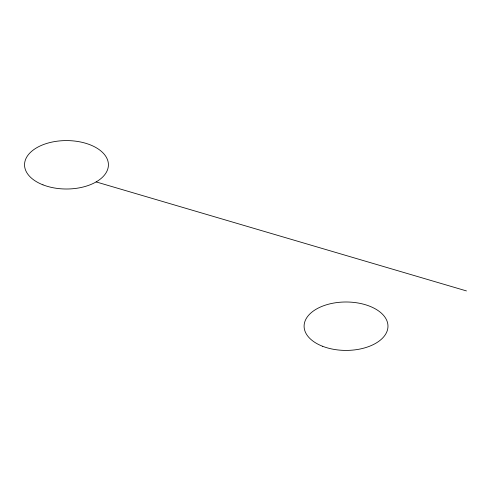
<?xml version="1.0" encoding="UTF-8"?>
<svg xmlns="http://www.w3.org/2000/svg" width="491" height="491" viewBox="0 0 491 491"><rect width="100%" height="100%" fill="white"/><g stroke="black" fill="none" stroke-linecap="round" stroke-linejoin="round"><path stroke-width="0.74" d="M96.132 181.915L466.45 290.924M42.981 184.849A41.931 24.206 0 0 0 108.308 166.523A41.931 24.206 0 0 0 48.161 143.022A41.931 24.206 0 0 0 42.981 184.849M322.538 346.253A41.931 24.206 0 0 0 387.865 327.927A41.931 24.206 0 0 0 327.718 304.426A41.931 24.206 0 0 0 322.538 346.253"/></g></svg>
